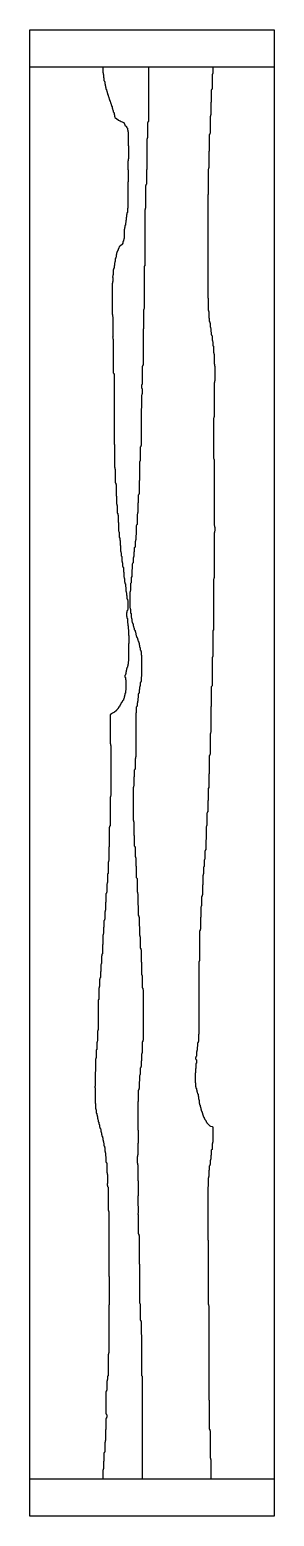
# Model space of a CAD drawing. Header units: millimetres. Extents: x -303 to 303, y -92 to 3592.
import ezdxf

# ---------------------------------------------------------------- set-up
doc = ezdxf.new("R2010")
doc.units = ezdxf.units.MM
doc.header["$XCLIPFRAME"] = 0
for name, color, linetype in [('Curve_Exist', 63, 'Continuous'), ('CuttingCurve_A', 10, 'Continuous'), ('CuttingCurve_B', 30, 'Continuous'), ('Image', 191, 'Continuous'), ('Solution', 191, 'Continuous')]:
    doc.layers.add(name, color=color, linetype=linetype)
picture_1 = doc.add_image_def('image1.jpg', size_in_pixel=(606, 3684))
picture_2 = doc.add_image_def('image2.png', size_in_pixel=(606, 3500))

msp = doc.modelspace()

# ---------------------------------------------------------------- linework, layer by layer
at = {"layer": 'Curve_Exist'}
for points in [[(-121.9999999999995, 3499.789473684211), (-121.9999999999995, 3485.789473684211), (-120.9999999999995, 3484.789473684211), (-120.9999999999995, 3481.789473684211), (-119.9999999999995, 3480.789473684211), (-119.9999999999995, 3473.789473684211), (-118.9999999999995, 3472.789473684211), (-118.9999999999995, 3465.789473684211), (-117.9999999999995, 3464.789473684211), (-117.9999999999995, 3463.789473684211), (-116.9999999999995, 3462.789473684211), (-116.9999999999995, 3457.789473684211), (-115.9999999999995, 3456.789473684211), (-115.9999999999995, 3453.789473684211), (-114.9999999999995, 3452.789473684211), (-114.9999999999995, 3449.789473684211), (-113.9999999999995, 3448.789473684211), (-113.9999999999995, 3444.789473684211), (-112.9999999999995, 3443.789473684211), (-112.9999999999995, 3441.789473684211), (-111.9999999999995, 3440.789473684211), (-111.9999999999995, 3438.789473684211), (-110.9999999999995, 3437.789473684211), (-110.9999999999995, 3435.789473684212), (-109.9999999999996, 3434.789473684211), (-109.9999999999996, 3431.789473684211), (-108.9999999999996, 3430.789473684211), (-108.9999999999996, 3427.789473684211), (-107.9999999999996, 3426.789473684211), (-107.9999999999996, 3425.789473684211), (-106.9999999999996, 3424.789473684211), (-106.9999999999996, 3422.789473684211), (-105.9999999999996, 3421.789473684211), (-105.9999999999996, 3419.789473684211), (-104.9999999999996, 3418.789473684211), (-104.9999999999996, 3416.789473684211), (-103.9999999999996, 3415.789473684211), (-103.9999999999996, 3413.789473684211), (-102.9999999999996, 3412.789473684211), (-102.9999999999996, 3410.789473684211), (-101.9999999999996, 3409.789473684211), (-101.9999999999996, 3408.789473684211), (-100.9999999999996, 3407.789473684211), (-100.9999999999996, 3405.789473684211), (-99.99999999999957, 3404.789473684211), (-99.99999999999957, 3402.789473684211), (-98.99999999999957, 3401.789473684211), (-98.99999999999957, 3397.789473684211), (-97.99999999999957, 3396.789473684211), (-97.99999999999957, 3394.789473684211), (-96.99999999999957, 3393.789473684211), (-96.99999999999957, 3392.789473684211), (-95.99999999999957, 3391.789473684211), (-95.99999999999957, 3388.789473684211), (-94.99999999999957, 3387.789473684211), (-94.99999999999957, 3386.789473684211), (-93.99999999999957, 3385.789473684211), (-93.99999999999957, 3381.789473684211), (-92.99999999999957, 3380.789473684211), (-92.99999999999957, 3376.789473684211), (-91.99999999999957, 3375.789473684211), (-91.99999999999957, 3374.789473684211), (-89.99999999999957, 3372.789473684211), (-87.99999999999957, 3371.789473684212), (-82.99999999999957, 3367.789473684211), (-80.99999999999957, 3366.789473684211), (-78.99999999999957, 3365.789473684211), (-75.99999999999957, 3364.789473684211), (-73.99999999999957, 3363.789473684211), (-70.99999999999957, 3361.789473684211), (-68.99999999999957, 3360.789473684211), (-68.99999999999957, 3359.789473684211), (-67.99999999999957, 3358.789473684211), (-67.99999999999957, 3357.789473684211), (-66.99999999999957, 3356.789473684211), (-66.99999999999957, 3355.789473684211), (-62.99999999999958, 3351.789473684211), (-62.99999999999958, 3350.789473684211), (-61.99999999999958, 3349.789473684211), (-61.99999999999958, 3348.789473684211), (-60.99999999999958, 3347.789473684211), (-60.99999999999958, 3343.789473684211), (-59.99999999999958, 3342.789473684211), (-59.99999999999958, 3339.789473684211), (-58.99999999999958, 3338.789473684211), (-58.99999999999958, 3304.789473684211), (-57.99999999999958, 3303.789473684211), (-57.99999999999958, 3271.789473684211), (-58.99999999999959, 3270.789473684211), (-58.99999999999959, 3266.789473684211), (-59.99999999999959, 3265.789473684211), (-59.99999999999959, 3245.789473684211), (-58.99999999999959, 3244.789473684211), (-58.99999999999959, 3214.789473684211), (-59.9999999999996, 3213.789473684211), (-59.9999999999996, 3149.789473684211), (-60.9999999999996, 3148.789473684211), (-60.9999999999996, 3138.789473684211), (-61.9999999999996, 3137.789473684211), (-61.9999999999996, 3133.789473684211), (-62.9999999999996, 3132.789473684211), (-62.9999999999996, 3127.789473684211), (-63.9999999999996, 3126.789473684211), (-63.9999999999996, 3119.789473684211), (-64.9999999999996, 3118.789473684211), (-64.9999999999996, 3113.789473684211), (-65.9999999999996, 3112.789473684211), (-65.9999999999996, 3107.789473684211), (-66.9999999999996, 3106.789473684211), (-66.9999999999996, 3101.789473684211), (-67.9999999999996, 3100.789473684211), (-67.9999999999996, 3097.789473684211), (-68.9999999999996, 3096.789473684211), (-68.99999999999962, 3074.789473684211), (-69.99999999999962, 3073.789473684211), (-69.99999999999962, 3071.789473684211), (-70.99999999999962, 3070.789473684211), (-70.99999999999962, 3067.789473684211), (-71.99999999999962, 3066.789473684211), (-71.99999999999962, 3062.789473684211), (-73.99999999999962, 3060.789473684211), (-73.99999999999962, 3059.789473684211), (-76.99999999999962, 3056.789473684211), (-80.99999999999962, 3053.789473684211), (-80.99999999999962, 3052.789473684211), (-81.99999999999962, 3051.789473684211), (-81.99999999999962, 3050.789473684211), (-82.99999999999962, 3049.789473684211), (-82.99999999999962, 3048.789473684211), (-83.99999999999962, 3047.789473684211), (-83.99999999999962, 3046.789473684211), (-84.99999999999962, 3045.789473684211), (-84.99999999999962, 3043.789473684211), (-85.99999999999962, 3042.789473684211), (-85.99999999999962, 3041.789473684211), (-86.99999999999962, 3040.789473684211), (-86.99999999999962, 3038.789473684211), (-87.99999999999962, 3037.789473684211), (-87.99999999999962, 3034.789473684211), (-88.99999999999962, 3033.789473684211), (-88.99999999999962, 3028.789473684211), (-89.99999999999962, 3027.789473684211), (-89.99999999999962, 3025.789473684211), (-90.99999999999962, 3024.789473684211), (-90.99999999999962, 3017.789473684211), (-91.99999999999962, 3016.789473684211), (-91.99999999999962, 3014.789473684211), (-92.99999999999962, 3013.789473684211), (-92.99999999999962, 3007.789473684211), (-93.99999999999962, 3006.789473684211), (-93.99999999999962, 3000.789473684211), (-94.99999999999962, 2999.789473684211), (-94.99999999999962, 2997.789473684211), (-95.99999999999962, 2996.789473684211), (-95.99999999999962, 2984.789473684211), (-96.99999999999962, 2983.789473684211), (-96.99999999999962, 2980.789473684211), (-97.99999999999962, 2979.789473684211), (-97.99999999999962, 2978.789473684211), (-96.99999999999962, 2977.789473684211), (-96.99999999999963, 2967.789473684211), (-97.99999999999963, 2966.789473684211), (-97.99999999999963, 2963.789473684211), (-98.99999999999963, 2962.789473684211), (-98.99999999999963, 2886.789473684211), (-97.99999999999963, 2885.789473684211), (-97.99999999999963, 2881.789473684211), (-96.99999999999963, 2880.789473684211), (-96.99999999999964, 2830.789473684211), (-97.99999999999964, 2829.789473684211), (-96.99999999999964, 2828.789473684211), (-96.99999999999964, 2825.789473684211), (-95.99999999999964, 2824.789473684211), (-95.99999999999964, 2741.789473684211), (-94.99999999999966, 2740.789473684211), (-94.99999999999966, 2739.789473684211), (-93.99999999999966, 2738.789473684211), (-93.99999999999967, 2564.789473684211), (-92.99999999999966, 2563.789473684211), (-92.99999999999967, 2507.789473684211), (-91.99999999999969, 2506.789473684211), (-91.99999999999969, 2503.789473684211), (-90.99999999999969, 2502.789473684211), (-90.99999999999969, 2468.789473684211), (-89.99999999999969, 2467.789473684211), (-89.99999999999969, 2465.789473684211), (-88.99999999999967, 2464.789473684211), (-88.99999999999967, 2436.789473684211), (-87.99999999999967, 2435.789473684211), (-87.99999999999967, 2416.789473684211), (-86.99999999999969, 2415.789473684211), (-86.99999999999969, 2413.789473684211), (-85.99999999999969, 2412.789473684211), (-85.99999999999972, 2393.789473684211), (-84.99999999999969, 2392.789473684211), (-84.99999999999969, 2389.789473684211), (-83.9999999999997, 2388.789473684211), (-83.9999999999997, 2371.789473684211), (-82.9999999999997, 2370.789473684211), (-82.9999999999997, 2349.789473684211), (-81.9999999999997, 2348.789473684211), (-81.9999999999997, 2347.789473684211), (-80.99999999999972, 2346.789473684211), (-80.99999999999972, 2333.789473684211), (-79.9999999999997, 2332.789473684211), (-79.9999999999997, 2326.789473684211), (-78.9999999999997, 2325.789473684211), (-78.9999999999997, 2314.789473684211), (-77.9999999999997, 2313.789473684211), (-77.9999999999997, 2299.789473684211), (-76.9999999999997, 2298.789473684211), (-76.9999999999997, 2296.789473684211), (-75.9999999999997, 2295.789473684211), (-75.9999999999997, 2287.789473684211), (-74.9999999999997, 2286.789473684211), (-74.99999999999972, 2274.789473684211), (-73.99999999999972, 2273.789473684211), (-73.99999999999972, 2271.789473684211), (-72.99999999999972, 2270.789473684211), (-72.99999999999972, 2262.789473684211), (-71.99999999999972, 2261.789473684211), (-71.99999999999972, 2259.789473684211), (-70.99999999999972, 2258.789473684211), (-70.99999999999972, 2248.789473684211), (-69.99999999999972, 2247.789473684211), (-69.99999999999972, 2235.789473684211), (-68.99999999999972, 2234.789473684211), (-68.99999999999972, 2232.789473684211), (-67.99999999999972, 2231.789473684211), (-67.99999999999972, 2223.789473684211), (-66.99999999999972, 2222.789473684211), (-66.99999999999972, 2219.789473684211), (-65.99999999999972, 2218.789473684211), (-65.99999999999972, 2211.789473684211), (-64.99999999999972, 2210.789473684211), (-64.99999999999972, 2200.789473684211), (-63.99999999999971, 2199.789473684211), (-63.99999999999971, 2197.789473684211), (-62.99999999999972, 2196.789473684211), (-62.99999999999972, 2190.789473684211), (-61.99999999999972, 2189.789473684211), (-61.99999999999972, 2181.789473684211), (-60.99999999999972, 2180.789473684211), (-60.99999999999972, 2178.789473684211), (-59.99999999999972, 2177.789473684211), (-59.99999999999972, 2154.789473684211), (-60.99999999999972, 2153.789473684211), (-60.99999999999972, 2152.789473684211), (-61.99999999999972, 2151.789473684211), (-61.99999999999972, 2147.789473684211), (-62.99999999999972, 2146.789473684211), (-62.99999999999972, 2138.789473684211), (-61.99999999999972, 2137.789473684211), (-61.99999999999973, 2133.789473684211), (-60.99999999999972, 2132.789473684211), (-60.99999999999972, 2121.789473684211), (-59.99999999999973, 2120.789473684211), (-59.99999999999973, 2115.789473684211), (-58.99999999999973, 2114.789473684211), (-58.99999999999973, 2106.789473684211), (-57.99999999999973, 2105.789473684211), (-57.99999999999973, 2091.789473684211), (-56.99999999999973, 2090.789473684211), (-56.99999999999974, 2070.789473684211), (-57.99999999999974, 2069.789473684211), (-57.99999999999974, 2026.789473684211), (-58.99999999999973, 2025.789473684211), (-58.99999999999974, 2019.789473684211), (-59.99999999999975, 2018.789473684211), (-59.99999999999975, 2015.789473684211), (-60.99999999999974, 2014.789473684211), (-60.99999999999974, 2011.789473684211), (-61.99999999999974, 2010.789473684211), (-61.99999999999974, 2008.789473684211), (-62.99999999999974, 2007.789473684211), (-62.99999999999974, 2004.789473684211), (-63.99999999999974, 2003.789473684211), (-63.99999999999974, 2000.789473684211), (-64.99999999999974, 1999.789473684211), (-64.99999999999974, 1995.789473684211), (-65.99999999999974, 1994.789473684211), (-65.99999999999974, 1992.789473684211), (-66.99999999999974, 1991.78947368421), (-66.99999999999974, 1987.789473684211), (-65.99999999999974, 1986.789473684211), (-65.99999999999974, 1981.789473684211), (-64.99999999999974, 1980.789473684211), (-64.99999999999974, 1954.789473684211), (-65.99999999999974, 1953.789473684211), (-65.99999999999974, 1947.789473684211), (-66.99999999999974, 1946.789473684211), (-66.99999999999974, 1942.789473684211), (-67.99999999999974, 1941.789473684211), (-67.99999999999974, 1939.789473684211), (-68.99999999999974, 1938.789473684211), (-68.99999999999974, 1935.789473684211), (-69.99999999999974, 1934.789473684211), (-69.99999999999974, 1933.789473684211), (-70.99999999999976, 1932.789473684211), (-70.99999999999976, 1930.789473684211), (-72.99999999999974, 1928.789473684211), (-72.99999999999974, 1927.789473684211), (-73.99999999999976, 1926.789473684211), (-73.99999999999976, 1925.789473684211), (-75.99999999999976, 1923.789473684211), (-75.99999999999976, 1922.789473684211), (-76.99999999999976, 1921.789473684211), (-76.99999999999976, 1920.789473684211), (-78.99999999999976, 1918.789473684211), (-78.99999999999976, 1917.789473684211), (-79.99999999999976, 1916.789473684211), (-79.99999999999976, 1915.789473684211), (-81.99999999999976, 1913.789473684211), (-81.99999999999976, 1912.789473684211), (-84.99999999999976, 1909.789473684211), (-84.99999999999976, 1908.789473684211), (-87.99999999999974, 1905.789473684211), (-87.99999999999974, 1904.789473684211), (-88.99999999999974, 1903.789473684211), (-92.99999999999974, 1900.789473684211), (-95.99999999999976, 1898.78947368421), (-97.99999999999974, 1897.789473684211), (-99.99999999999976, 1896.789473684211), (-103.9999999999997, 1893.789473684211), (-103.9999999999997, 1822.789473684211), (-102.9999999999997, 1821.789473684211), (-102.9999999999997, 1818.78947368421), (-101.9999999999997, 1817.789473684211), (-101.9999999999998, 1693.78947368421), (-102.9999999999998, 1692.789473684211), (-102.9999999999998, 1690.789473684211), (-103.9999999999998, 1689.789473684211), (-103.9999999999998, 1618.78947368421), (-104.9999999999998, 1617.789473684211), (-104.9999999999998, 1615.789473684211), (-105.9999999999998, 1614.789473684211), (-105.9999999999998, 1566.789473684211), (-106.9999999999998, 1565.789473684211), (-106.9999999999998, 1532.789473684211), (-107.9999999999998, 1531.78947368421), (-107.9999999999998, 1529.789473684211), (-108.9999999999998, 1528.789473684211), (-108.9999999999998, 1500.789473684211), (-109.9999999999998, 1499.789473684211), (-109.9999999999998, 1478.789473684211), (-110.9999999999998, 1477.789473684211), (-110.9999999999998, 1475.789473684211), (-111.9999999999998, 1474.789473684211), (-111.9999999999998, 1454.789473684211), (-112.9999999999998, 1453.789473684211), (-112.9999999999998, 1451.789473684211), (-113.9999999999998, 1450.789473684211), (-113.9999999999998, 1429.789473684211), (-114.9999999999998, 1428.789473684211), (-114.9999999999998, 1409.789473684211), (-115.9999999999998, 1408.789473684211), (-115.9999999999998, 1406.78947368421), (-116.9999999999998, 1405.789473684211), (-116.9999999999998, 1387.789473684211), (-117.9999999999998, 1386.789473684211), (-117.9999999999998, 1384.789473684211), (-118.9999999999998, 1383.789473684211), (-118.9999999999998, 1367.789473684211), (-119.9999999999998, 1366.789473684211), (-119.9999999999998, 1351.789473684211), (-120.9999999999998, 1350.789473684211), (-120.9999999999998, 1348.789473684211), (-121.9999999999998, 1347.789473684211), (-121.9999999999998, 1324.789473684211), (-122.9999999999998, 1323.789473684211), (-122.9999999999998, 1301.789473684211), (-123.9999999999998, 1300.789473684211), (-123.9999999999998, 1296.789473684211), (-124.9999999999998, 1295.789473684211), (-124.9999999999998, 1277.789473684211), (-125.9999999999998, 1276.789473684211), (-125.9999999999998, 1275.789473684211), (-126.9999999999998, 1274.789473684211), (-126.9999999999998, 1257.789473684211), (-127.9999999999998, 1256.789473684211), (-127.9999999999998, 1242.789473684211), (-128.9999999999998, 1241.789473684211), (-128.9999999999998, 1238.789473684211), (-129.9999999999998, 1237.789473684211), (-129.9999999999998, 1220.789473684211), (-130.9999999999998, 1219.789473684211), (-130.9999999999998, 1217.789473684211), (-131.9999999999998, 1216.789473684211), (-131.9999999999998, 1188.789473684211), (-132.9999999999998, 1187.789473684211), (-132.9999999999998, 1113.789473684211), (-133.9999999999998, 1112.789473684211), (-133.9999999999998, 1110.789473684211), (-134.9999999999998, 1109.789473684211), (-134.9999999999998, 1085.789473684211), (-135.9999999999998, 1084.789473684211), (-135.9999999999998, 1082.789473684211), (-136.9999999999998, 1081.789473684211), (-136.9999999999998, 1064.789473684211), (-137.9999999999998, 1063.789473684211), (-137.9999999999998, 1043.789473684211), (-138.9999999999998, 1042.789473684211), (-138.9999999999998, 1041.789473684211), (-139.9999999999998, 1040.789473684211), (-139.9999999999998, 1009.789473684211), (-140.9999999999998, 1008.789473684211), (-140.9999999999998, 973.7894736842107), (-141.9999999999998, 972.7894736842107), (-141.9999999999998, 970.7894736842107), (-140.9999999999998, 969.7894736842107), (-140.9999999999998, 931.7894736842107), (-139.9999999999998, 930.7894736842107), (-139.9999999999998, 918.7894736842109), (-138.9999999999998, 917.7894736842109), (-138.9999999999998, 915.7894736842107), (-137.9999999999998, 914.7894736842107), (-137.9999999999998, 906.7894736842107), (-136.9999999999998, 905.7894736842107), (-136.9999999999998, 902.7894736842107), (-135.9999999999998, 901.7894736842109), (-135.9999999999998, 899.7894736842109), (-134.9999999999998, 898.7894736842107), (-134.9999999999998, 893.7894736842109), (-133.9999999999998, 892.7894736842109), (-133.9999999999998, 890.7894736842107), (-132.9999999999998, 889.7894736842107), (-132.9999999999998, 885.7894736842109), (-131.9999999999998, 884.7894736842109), (-131.9999999999998, 880.7894736842107), (-130.9999999999998, 879.7894736842107), (-130.9999999999998, 878.7894736842107), (-129.9999999999998, 877.7894736842107), (-129.9999999999998, 872.7894736842107), (-128.9999999999998, 871.7894736842107), (-128.9999999999998, 869.7894736842107), (-127.9999999999998, 868.7894736842109), (-127.9999999999998, 867.7894736842109), (-126.9999999999999, 866.7894736842109), (-126.9999999999999, 861.7894736842107), (-125.9999999999999, 860.7894736842109), (-125.9999999999999, 858.7894736842109), (-124.9999999999999, 857.7894736842109), (-124.9999999999999, 853.7894736842107), (-123.9999999999999, 852.7894736842107), (-123.9999999999999, 849.7894736842109), (-122.9999999999999, 848.7894736842107), (-122.9999999999999, 846.7894736842107), (-121.9999999999999, 845.7894736842107), (-121.9999999999999, 840.7894736842107), (-120.9999999999999, 839.7894736842107), (-120.9999999999999, 837.7894736842107), (-119.9999999999999, 836.7894736842107), (-119.9999999999999, 833.7894736842109), (-118.9999999999999, 832.7894736842107), (-118.9999999999999, 825.7894736842109), (-117.9999999999999, 824.7894736842109), (-117.9999999999999, 822.7894736842107), (-116.9999999999999, 821.7894736842107), (-116.9999999999999, 812.7894736842107), (-115.9999999999999, 811.7894736842107), (-115.9999999999999, 809.7894736842109), (-114.9999999999999, 808.7894736842109), (-114.9999999999999, 800.7894736842109), (-113.9999999999999, 799.7894736842107), (-113.9999999999999, 785.7894736842109), (-112.9999999999999, 784.7894736842107), (-112.9999999999999, 783.7894736842107), (-111.9999999999999, 782.7894736842107), (-111.9999999999999, 759.7894736842107), (-110.9999999999999, 758.7894736842107), (-110.9999999999999, 755.7894736842107), (-109.9999999999999, 754.7894736842107), (-109.9999999999999, 732.7894736842107), (-110.9999999999999, 731.7894736842109), (-110.9999999999999, 728.7894736842107), (-109.9999999999999, 727.7894736842107), (-109.9999999999999, 724.7894736842107), (-108.9999999999999, 723.7894736842107), (-108.9999999999999, 666.7894736842107), (-107.9999999999999, 665.7894736842107), (-107.9999999999999, 663.7894736842107), (-106.9999999999999, 662.7894736842107), (-106.9999999999999, 502.7894736842108), (-105.9999999999999, 501.7894736842108), (-105.9999999999999, 431.7894736842109), (-106.9999999999999, 430.7894736842108), (-106.9999999999999, 312.7894736842109), (-107.9999999999999, 311.7894736842109), (-107.9999999999999, 309.7894736842109), (-108.9999999999999, 308.7894736842109), (-108.9999999999999, 255.7894736842109), (-109.9999999999999, 254.7894736842108), (-109.9999999999999, 246.7894736842108), (-110.9999999999999, 245.7894736842109), (-110.9999999999999, 243.7894736842109), (-111.9999999999999, 242.7894736842109), (-111.9999999999999, 220.7894736842109), (-112.9999999999999, 219.7894736842108), (-112.9999999999999, 217.7894736842109), (-113.9999999999999, 216.7894736842109), (-113.9999999999999, 161.7894736842108), (-112.9999999999999, 160.7894736842108), (-112.9999999999999, 159.7894736842108), (-111.9999999999999, 158.7894736842108), (-111.9999999999999, 153.7894736842108), (-112.9999999999999, 152.7894736842108), (-112.9999999999999, 150.7894736842108), (-113.9999999999999, 149.7894736842108), (-113.9999999999999, 122.7894736842108), (-114.9999999999999, 121.7894736842108), (-114.9999999999999, 95.78947368421086), (-115.9999999999999, 94.78947368421088), (-115.9999999999999, 91.78947368421086), (-116.9999999999999, 90.78947368421086), (-117, 67.78947368421086), (-118, 66.78947368421086), (-118, 65.78947368421086), (-119, 64.78947368421086), (-119, 44.78947368421086), (-120, 43.78947368421086), (-120, 25.78947368421086), (-121, 24.78947368421086), (-121, 22.78947368421086), (-122, 21.78947368421086), (-122, 0.7894736842108614)], [(151.0000000000004, 3499.789473684211), (151.0000000000004, 3483.789473684211), (150.0000000000004, 3482.789473684211), (150.0000000000004, 3481.789473684211), (149.0000000000004, 3480.789473684211), (149.0000000000004, 3445.789473684211), (148.0000000000004, 3444.789473684211), (148.0000000000004, 3443.789473684211), (147.0000000000004, 3442.789473684211), (147.0000000000004, 3412.789473684211), (146.0000000000004, 3411.789473684211), (146.0000000000004, 3380.789473684211), (145.0000000000004, 3379.789473684211), (145.0000000000004, 3377.789473684211), (144.0000000000004, 3376.789473684211), (144.0000000000004, 3335.789473684211), (143.0000000000004, 3334.789473684211), (143.0000000000004, 3332.789473684211), (142.0000000000004, 3331.789473684211), (142.0000000000004, 3290.789473684211), (141.0000000000004, 3289.789473684211), (141.0000000000004, 3249.789473684211), (140.0000000000004, 3248.789473684211), (140.0000000000004, 3246.789473684212), (139.0000000000004, 3245.789473684211), (139.0000000000004, 3183.789473684211), (138.0000000000004, 3182.789473684211), (138.0000000000004, 2927.789473684211), (139.0000000000004, 2926.789473684211), (139.0000000000003, 2896.789473684211), (140.0000000000003, 2895.789473684211), (140.0000000000003, 2894.789473684211), (141.0000000000003, 2893.789473684211), (141.0000000000003, 2877.789473684211), (142.0000000000003, 2876.789473684211), (142.0000000000003, 2868.789473684211), (143.0000000000003, 2867.789473684211), (143.0000000000003, 2865.789473684211), (144.0000000000003, 2864.789473684211), (144.0000000000003, 2855.789473684211), (145.0000000000003, 2854.789473684211), (145.0000000000003, 2852.789473684211), (146.0000000000003, 2851.789473684211), (146.0000000000003, 2843.789473684211), (147.0000000000004, 2842.789473684211), (147.0000000000004, 2835.789473684211), (148.0000000000003, 2834.789473684211), (148.0000000000003, 2833.789473684211), (149.0000000000003, 2832.789473684211), (149.0000000000003, 2822.789473684211), (150.0000000000003, 2821.789473684211), (150.0000000000003, 2819.789473684211), (151.0000000000004, 2818.789473684211), (151.0000000000004, 2808.789473684211), (152.0000000000004, 2807.789473684211), (152.0000000000004, 2791.789473684211), (153.0000000000003, 2790.789473684211), (153.0000000000003, 2788.789473684211), (154.0000000000004, 2787.789473684211), (154.0000000000004, 2763.789473684211), (155.0000000000004, 2762.789473684211), (155.0000000000004, 2758.789473684211), (156.0000000000004, 2757.789473684211), (156.0000000000004, 2721.789473684211), (155.0000000000004, 2720.789473684211), (155.0000000000004, 2717.789473684211), (154.0000000000004, 2716.789473684211), (154.0000000000003, 2632.789473684211), (153.0000000000003, 2631.789473684211), (153.0000000000003, 2629.789473684211), (152.0000000000003, 2628.789473684211), (152.0000000000003, 2529.789473684211), (153.0000000000003, 2528.789473684211), (153.0000000000003, 2527.789473684211), (154.0000000000003, 2526.789473684211), (154.0000000000003, 2363.789473684211), (155.0000000000003, 2362.789473684211), (155.0000000000003, 2359.789473684211), (156.0000000000003, 2358.789473684211), (156.0000000000003, 2349.789473684211), (155.0000000000003, 2348.789473684211), (155.0000000000003, 2345.789473684211), (154.0000000000003, 2344.789473684211), (154.0000000000003, 2233.789473684211), (153.0000000000003, 2232.789473684211), (153.0000000000003, 2230.789473684211), (152.0000000000003, 2229.789473684211), (152.0000000000003, 2103.789473684211), (151.0000000000003, 2102.789473684211), (151.0000000000003, 2038.789473684211), (150.0000000000003, 2037.789473684211), (150.0000000000003, 2036.789473684211), (149.0000000000003, 2035.789473684211), (149.0000000000002, 1965.789473684211), (147.0000000000002, 1963.789473684211), (147.0000000000002, 1914.78947368421), (146.0000000000002, 1913.789473684211), (146.0000000000002, 1850.78947368421), (145.0000000000002, 1849.789473684211), (145.0000000000002, 1847.789473684211), (144.0000000000002, 1846.789473684211), (144.0000000000002, 1796.789473684211), (143.0000000000002, 1795.789473684211), (143.0000000000002, 1793.789473684211), (142.0000000000002, 1792.789473684211), (142.0000000000002, 1747.789473684211), (141.0000000000002, 1746.789473684211), (141.0000000000002, 1713.789473684211), (139.0000000000002, 1711.789473684211), (139.0000000000002, 1681.789473684211), (138.0000000000002, 1680.789473684211), (138.0000000000002, 1653.789473684211), (137.0000000000002, 1652.789473684211), (137.0000000000002, 1650.789473684211), (136.0000000000002, 1649.789473684211), (136.0000000000002, 1619.789473684211), (135.0000000000002, 1618.78947368421), (135.0000000000002, 1617.789473684211), (134.0000000000002, 1616.78947368421), (134.0000000000002, 1584.789473684211), (133.0000000000002, 1583.789473684211), (133.0000000000002, 1559.789473684211), (132.0000000000002, 1558.789473684211), (132.0000000000002, 1556.789473684211), (131.0000000000002, 1555.789473684211), (131.0000000000002, 1536.789473684211), (130.0000000000002, 1535.789473684211), (130.0000000000002, 1534.789473684211), (129.0000000000002, 1533.789473684211), (129.0000000000002, 1517.789473684211), (128.0000000000002, 1516.789473684211), (128.0000000000002, 1499.789473684211), (127.0000000000002, 1498.789473684211), (127.0000000000002, 1496.789473684211), (126.0000000000002, 1495.789473684211), (126.0000000000002, 1472.789473684211), (125.0000000000002, 1471.789473684211), (125.0000000000001, 1447.789473684211), (124.0000000000001, 1446.789473684211), (124.0000000000001, 1444.789473684211), (123.0000000000002, 1443.789473684211), (123.0000000000002, 1420.789473684211), (122.0000000000002, 1419.789473684211), (122.0000000000002, 1418.789473684211), (121.0000000000002, 1417.789473684211), (121.0000000000002, 1392.789473684211), (120.0000000000002, 1391.789473684211), (120.0000000000002, 1362.789473684211), (119.0000000000002, 1361.789473684211), (119.0000000000002, 1359.789473684211), (118.0000000000002, 1358.789473684211), (118.0000000000001, 1284.789473684211), (117.0000000000001, 1283.789473684211), (117.0000000000001, 1282.789473684211), (116.0000000000001, 1281.789473684211), (116.0000000000001, 1102.789473684211), (115.0000000000001, 1101.789473684211), (115.0000000000001, 1084.789473684211), (114.0000000000001, 1083.789473684211), (114.0000000000001, 1081.789473684211), (113.0000000000001, 1080.789473684211), (113.0000000000001, 1071.789473684211), (112.0000000000001, 1070.789473684211), (112.0000000000001, 1062.789473684211), (111.0000000000001, 1061.789473684211), (111.0000000000001, 1059.789473684211), (110.0000000000001, 1058.789473684211), (110.0000000000001, 1047.789473684211), (109.0000000000001, 1046.789473684211), (109.0000000000001, 1044.789473684211), (108.0000000000001, 1043.789473684211), (108.0000000000001, 1041.789473684211), (109.0000000000001, 1040.789473684211), (109.0000000000001, 1039.789473684211), (110.0000000000001, 1038.789473684211), (110.0000000000001, 1030.789473684211), (109.0000000000001, 1029.789473684211), (109.0000000000001, 1017.789473684211), (108.0000000000001, 1016.789473684211), (108.0000000000001, 1006.789473684211), (107.0000000000001, 1005.789473684211), (107.0000000000001, 982.7894736842109), (108.0000000000001, 981.7894736842107), (108.0000000000001, 972.7894736842107), (109.0000000000001, 971.7894736842107), (109.0000000000001, 968.7894736842109), (110.0000000000001, 967.7894736842109), (110.0000000000001, 964.7894736842107), (111.0000000000001, 963.7894736842107), (111.0000000000001, 960.7894736842109), (112.0000000000001, 959.7894736842109), (112.0000000000001, 957.7894736842109), (113.0000000000001, 956.7894736842107), (113.0000000000001, 954.7894736842107), (114.0000000000001, 953.7894736842107), (114.0000000000001, 948.7894736842107), (115.0000000000001, 947.7894736842107), (115.0000000000001, 942.7894736842109), (116.0000000000001, 941.7894736842109), (116.0000000000001, 939.7894736842107), (117.0000000000001, 938.7894736842107), (117.0000000000001, 931.7894736842107), (118.0000000000001, 930.7894736842107), (118.0000000000001, 927.7894736842107), (119.0000000000001, 926.7894736842109), (119.0000000000001, 923.7894736842107), (120.0000000000001, 922.7894736842107), (120.0000000000001, 920.7894736842107), (121.0000000000001, 919.7894736842107), (121.0000000000001, 916.7894736842109), (122.0000000000001, 915.7894736842107), (122.0000000000001, 913.7894736842107), (123.0000000000001, 912.7894736842107), (123.0000000000001, 910.7894736842109), (124.0000000000001, 909.7894736842109), (124.0000000000001, 907.7894736842109), (125.0000000000001, 906.7894736842107), (125.0000000000001, 904.7894736842107), (126.0000000000001, 903.7894736842107), (126.0000000000001, 901.7894736842109), (127.0000000000001, 900.7894736842109), (127.0000000000001, 899.7894736842109), (128.0000000000001, 898.7894736842107), (128.0000000000001, 896.7894736842107), (129.0000000000001, 895.7894736842107), (129.0000000000001, 894.7894736842107), (130.0000000000001, 893.7894736842109), (130.0000000000001, 892.7894736842109), (131.0000000000001, 891.7894736842109), (131.0000000000001, 890.7894736842107), (133.0000000000001, 888.7894736842107), (133.0000000000001, 887.7894736842107), (134.0000000000001, 886.7894736842107), (134.0000000000001, 885.7894736842109), (136.0000000000001, 883.7894736842109), (136.0000000000001, 882.7894736842109), (143.0000000000001, 875.7894736842109), (145.0000000000001, 874.7894736842109), (150.0000000000001, 873.7894736842107), (150.0000000000001, 872.7894736842107), (151.0000000000001, 871.7894736842107), (151.0000000000001, 834.7894736842109), (150.0000000000001, 833.7894736842109), (150.0000000000001, 831.7894736842107), (149.0000000000001, 830.7894736842107), (149.0000000000001, 816.7894736842109), (147.0000000000001, 814.7894736842107), (147.0000000000001, 802.7894736842107), (146.0000000000001, 801.7894736842109), (146.0000000000001, 792.7894736842107), (145.0000000000001, 791.7894736842107), (145.0000000000001, 790.7894736842107), (144.0000000000001, 789.7894736842109), (144.0000000000001, 779.7894736842107), (143.0000000000001, 778.7894736842107), (143.0000000000001, 776.7894736842109), (142.0000000000001, 775.7894736842107), (142.0000000000001, 765.7894736842107), (141.0000000000001, 764.7894736842109), (141.0000000000001, 749.7894736842107), (140.0000000000001, 748.7894736842107), (140.0000000000001, 746.7894736842107), (139.0000000000001, 745.7894736842107), (139.0000000000001, 724.7894736842107), (138.0000000000001, 723.7894736842107), (138, 592.7894736842107), (139.0000000000001, 591.7894736842107), (139.0000000000001, 433.7894736842108), (140.0000000000001, 432.7894736842108), (140.0000000000001, 430.7894736842108), (141.0000000000001, 429.7894736842108), (141, 196.7894736842108), (142, 195.7894736842108), (142, 123.7894736842108), (143, 122.7894736842108), (143, 120.7894736842108), (144, 119.7894736842108), (144, 52.78947368421086), (145, 51.78947368421086), (145, 49.78947368421086), (146, 48.78947368421086), (146, 0.7894736842108614)]]:
    msp.add_lwpolyline(points, dxfattribs=at)
at = {"layer": 'CuttingCurve_A'}
msp.add_lwpolyline([(151.0000000000004, 3499.789473684211), (151.0000000000004, 3483.789473684211), (150.0000000000004, 3482.789473684211), (150.0000000000004, 3481.789473684211), (149.0000000000004, 3480.789473684211), (149.0000000000004, 3445.789473684211), (148.0000000000004, 3444.789473684211), (148.0000000000004, 3443.789473684211), (147.0000000000004, 3442.789473684211), (147.0000000000004, 3412.789473684211), (146.0000000000004, 3411.789473684211), (146.0000000000004, 3380.789473684211), (145.0000000000004, 3379.789473684211), (145.0000000000004, 3377.789473684211), (144.0000000000004, 3376.789473684211), (144.0000000000004, 3335.789473684211), (143.0000000000004, 3334.789473684211), (143.0000000000004, 3332.789473684211), (142.0000000000004, 3331.789473684211), (142.0000000000004, 3290.789473684211), (141.0000000000004, 3289.789473684211), (141.0000000000004, 3249.789473684211), (140.0000000000004, 3248.789473684211), (140.0000000000004, 3246.789473684212), (139.0000000000004, 3245.789473684211), (139.0000000000004, 3183.789473684211), (138.0000000000004, 3182.789473684211), (138.0000000000004, 2927.789473684211), (139.0000000000004, 2926.789473684211), (139.0000000000003, 2896.789473684211), (140.0000000000003, 2895.789473684211), (140.0000000000003, 2894.789473684211), (141.0000000000003, 2893.789473684211), (141.0000000000003, 2877.789473684211), (142.0000000000003, 2876.789473684211), (142.0000000000003, 2868.789473684211), (143.0000000000003, 2867.789473684211), (143.0000000000003, 2865.789473684211), (144.0000000000003, 2864.789473684211), (144.0000000000003, 2855.789473684211), (145.0000000000003, 2854.789473684211), (145.0000000000003, 2852.789473684211), (146.0000000000003, 2851.789473684211), (146.0000000000003, 2843.789473684211), (147.0000000000004, 2842.789473684211), (147.0000000000004, 2835.789473684211), (148.0000000000003, 2834.789473684211), (148.0000000000003, 2833.789473684211), (149.0000000000003, 2832.789473684211), (149.0000000000003, 2822.789473684211), (150.0000000000003, 2821.789473684211), (150.0000000000003, 2819.789473684211), (151.0000000000004, 2818.789473684211), (151.0000000000004, 2808.789473684211), (152.0000000000004, 2807.789473684211), (152.0000000000004, 2791.789473684211), (153.0000000000003, 2790.789473684211), (153.0000000000003, 2788.789473684211), (154.0000000000004, 2787.789473684211), (154.0000000000004, 2763.789473684211), (155.0000000000004, 2762.789473684211), (155.0000000000004, 2758.789473684211), (156.0000000000004, 2757.789473684211), (156.0000000000004, 2721.789473684211), (155.0000000000004, 2720.789473684211), (155.0000000000004, 2717.789473684211), (154.0000000000004, 2716.789473684211), (154.0000000000003, 2632.789473684211), (153.0000000000003, 2631.789473684211), (153.0000000000003, 2629.789473684211), (152.0000000000003, 2628.789473684211), (152.0000000000003, 2529.789473684211), (153.0000000000003, 2528.789473684211), (153.0000000000003, 2527.789473684211), (154.0000000000003, 2526.789473684211), (154.0000000000003, 2363.789473684211), (155.0000000000003, 2362.789473684211), (155.0000000000003, 2359.789473684211), (156.0000000000003, 2358.789473684211), (156.0000000000003, 2349.789473684211), (155.0000000000003, 2348.789473684211), (155.0000000000003, 2345.789473684211), (154.0000000000003, 2344.789473684211), (154.0000000000003, 2233.789473684211), (153.0000000000003, 2232.789473684211), (153.0000000000003, 2230.789473684211), (152.0000000000003, 2229.789473684211), (152.0000000000003, 2103.789473684211), (151.0000000000003, 2102.789473684211), (151.0000000000003, 2038.789473684211), (150.0000000000003, 2037.789473684211), (150.0000000000003, 2036.789473684211), (149.0000000000003, 2035.789473684211), (149.0000000000002, 1965.789473684211), (147.0000000000002, 1963.789473684211), (147.0000000000002, 1914.78947368421), (146.0000000000002, 1913.789473684211), (146.0000000000002, 1850.78947368421), (145.0000000000002, 1849.789473684211), (145.0000000000002, 1847.789473684211), (144.0000000000002, 1846.789473684211), (144.0000000000002, 1796.789473684211), (143.0000000000002, 1795.789473684211), (143.0000000000002, 1793.789473684211), (142.0000000000002, 1792.789473684211), (142.0000000000002, 1747.789473684211), (141.0000000000002, 1746.789473684211), (141.0000000000002, 1713.789473684211), (139.0000000000002, 1711.789473684211), (139.0000000000002, 1681.789473684211), (138.0000000000002, 1680.789473684211), (138.0000000000002, 1653.789473684211), (137.0000000000002, 1652.789473684211), (137.0000000000002, 1650.789473684211), (136.0000000000002, 1649.789473684211), (136.0000000000002, 1619.789473684211), (135.0000000000002, 1618.78947368421), (135.0000000000002, 1617.789473684211), (134.0000000000002, 1616.78947368421), (134.0000000000002, 1584.789473684211), (133.0000000000002, 1583.789473684211), (133.0000000000002, 1559.789473684211), (132.0000000000002, 1558.789473684211), (132.0000000000002, 1556.789473684211), (131.0000000000002, 1555.789473684211), (131.0000000000002, 1536.789473684211), (130.0000000000002, 1535.789473684211), (130.0000000000002, 1534.789473684211), (129.0000000000002, 1533.789473684211), (129.0000000000002, 1517.789473684211), (128.0000000000002, 1516.789473684211), (128.0000000000002, 1499.789473684211), (127.0000000000002, 1498.789473684211), (127.0000000000002, 1496.789473684211), (126.0000000000002, 1495.789473684211), (126.0000000000002, 1472.789473684211), (125.0000000000002, 1471.789473684211), (125.0000000000001, 1447.789473684211), (124.0000000000001, 1446.789473684211), (124.0000000000001, 1444.789473684211), (123.0000000000002, 1443.789473684211), (123.0000000000002, 1420.789473684211), (122.0000000000002, 1419.789473684211), (122.0000000000002, 1418.789473684211), (121.0000000000002, 1417.789473684211), (121.0000000000002, 1392.789473684211), (120.0000000000002, 1391.789473684211), (120.0000000000002, 1362.789473684211), (119.0000000000002, 1361.789473684211), (119.0000000000002, 1359.789473684211), (118.0000000000002, 1358.789473684211), (118.0000000000001, 1284.789473684211), (117.0000000000001, 1283.789473684211), (117.0000000000001, 1282.789473684211), (116.0000000000001, 1281.789473684211), (116.0000000000001, 1102.789473684211), (115.0000000000001, 1101.789473684211), (115.0000000000001, 1084.789473684211), (114.0000000000001, 1083.789473684211), (114.0000000000001, 1081.789473684211), (113.0000000000001, 1080.789473684211), (113.0000000000001, 1071.789473684211), (112.0000000000001, 1070.789473684211), (112.0000000000001, 1062.789473684211), (111.0000000000001, 1061.789473684211), (111.0000000000001, 1059.789473684211), (110.0000000000001, 1058.789473684211), (110.0000000000001, 1047.789473684211), (109.0000000000001, 1046.789473684211), (109.0000000000001, 1044.789473684211), (108.0000000000001, 1043.789473684211), (108.0000000000001, 1041.789473684211), (109.0000000000001, 1040.789473684211), (109.0000000000001, 1039.789473684211), (110.0000000000001, 1038.789473684211), (110.0000000000001, 1030.789473684211), (109.0000000000001, 1029.789473684211), (109.0000000000001, 1017.789473684211), (108.0000000000001, 1016.789473684211), (108.0000000000001, 1006.789473684211), (107.0000000000001, 1005.789473684211), (107.0000000000001, 982.7894736842109), (108.0000000000001, 981.7894736842107), (108.0000000000001, 972.7894736842107), (109.0000000000001, 971.7894736842107), (109.0000000000001, 968.7894736842109), (110.0000000000001, 967.7894736842109), (110.0000000000001, 964.7894736842107), (111.0000000000001, 963.7894736842107), (111.0000000000001, 960.7894736842109), (112.0000000000001, 959.7894736842109), (112.0000000000001, 957.7894736842109), (113.0000000000001, 956.7894736842107), (113.0000000000001, 954.7894736842107), (114.0000000000001, 953.7894736842107), (114.0000000000001, 948.7894736842107), (115.0000000000001, 947.7894736842107), (115.0000000000001, 942.7894736842109), (116.0000000000001, 941.7894736842109), (116.0000000000001, 939.7894736842107), (117.0000000000001, 938.7894736842107), (117.0000000000001, 931.7894736842107), (118.0000000000001, 930.7894736842107), (118.0000000000001, 927.7894736842107), (119.0000000000001, 926.7894736842109), (119.0000000000001, 923.7894736842107), (120.0000000000001, 922.7894736842107), (120.0000000000001, 920.7894736842107), (121.0000000000001, 919.7894736842107), (121.0000000000001, 916.7894736842109), (122.0000000000001, 915.7894736842107), (122.0000000000001, 913.7894736842107), (123.0000000000001, 912.7894736842107), (123.0000000000001, 910.7894736842109), (124.0000000000001, 909.7894736842109), (124.0000000000001, 907.7894736842109), (125.0000000000001, 906.7894736842107), (125.0000000000001, 904.7894736842107), (126.0000000000001, 903.7894736842107), (126.0000000000001, 901.7894736842109), (127.0000000000001, 900.7894736842109), (127.0000000000001, 899.7894736842109), (128.0000000000001, 898.7894736842107), (128.0000000000001, 896.7894736842107), (129.0000000000001, 895.7894736842107), (129.0000000000001, 894.7894736842107), (130.0000000000001, 893.7894736842109), (130.0000000000001, 892.7894736842109), (131.0000000000001, 891.7894736842109), (131.0000000000001, 890.7894736842107), (133.0000000000001, 888.7894736842107), (133.0000000000001, 887.7894736842107), (134.0000000000001, 886.7894736842107), (134.0000000000001, 885.7894736842109), (136.0000000000001, 883.7894736842109), (136.0000000000001, 882.7894736842109), (143.0000000000001, 875.7894736842109), (145.0000000000001, 874.7894736842109), (150.0000000000001, 873.7894736842107), (150.0000000000001, 872.7894736842107), (151.0000000000001, 871.7894736842107), (151.0000000000001, 834.7894736842109), (150.0000000000001, 833.7894736842109), (150.0000000000001, 831.7894736842107), (149.0000000000001, 830.7894736842107), (149.0000000000001, 816.7894736842109), (147.0000000000001, 814.7894736842107), (147.0000000000001, 802.7894736842107), (146.0000000000001, 801.7894736842109), (146.0000000000001, 792.7894736842107), (145.0000000000001, 791.7894736842107), (145.0000000000001, 790.7894736842107), (144.0000000000001, 789.7894736842109), (144.0000000000001, 779.7894736842107), (143.0000000000001, 778.7894736842107), (143.0000000000001, 776.7894736842109), (142.0000000000001, 775.7894736842107), (142.0000000000001, 765.7894736842107), (141.0000000000001, 764.7894736842109), (141.0000000000001, 749.7894736842107), (140.0000000000001, 748.7894736842107), (140.0000000000001, 746.7894736842107), (139.0000000000001, 745.7894736842107), (139.0000000000001, 724.7894736842107), (138.0000000000001, 723.7894736842107), (138, 592.7894736842107), (139.0000000000001, 591.7894736842107), (139.0000000000001, 433.7894736842108), (140.0000000000001, 432.7894736842108), (140.0000000000001, 430.7894736842108), (141.0000000000001, 429.7894736842108), (141, 196.7894736842108), (142, 195.7894736842108), (142, 123.7894736842108), (143, 122.7894736842108), (143, 120.7894736842108), (144, 119.7894736842108), (144, 52.78947368421086), (145, 51.78947368421086), (145, 49.78947368421086), (146, 48.78947368421086), (146, 0.7894736842108614)], dxfattribs=at)
at = {"layer": 'CuttingCurve_B'}
msp.add_lwpolyline([(-8.999999999999558, 3499.789473684211), (-8.999999999999574, 3364.789473684211), (-9.999999999999574, 3363.789473684211), (-9.999999999999575, 3361.789473684211), (-10.99999999999957, 3360.789473684211), (-10.99999999999958, 3323.789473684211), (-11.99999999999958, 3322.789473684211), (-11.99999999999958, 3321.789473684211), (-12.99999999999958, 3320.789473684211), (-12.99999999999959, 3245.789473684211), (-13.99999999999959, 3244.789473684211), (-13.99999999999959, 3208.789473684211), (-14.99999999999959, 3207.789473684211), (-14.99999999999959, 3205.789473684211), (-15.99999999999959, 3204.789473684211), (-15.9999999999996, 3149.789473684211), (-16.9999999999996, 3148.789473684211), (-16.9999999999996, 3146.789473684211), (-17.9999999999996, 3145.789473684211), (-17.99999999999962, 3006.789473684211), (-18.99999999999962, 3005.789473684211), (-18.99999999999963, 2900.789473684211), (-19.99999999999963, 2899.789473684211), (-19.99999999999963, 2898.789473684211), (-20.99999999999964, 2897.789473684211), (-20.99999999999964, 2850.789473684211), (-21.99999999999964, 2849.789473684211), (-21.99999999999965, 2761.789473684211), (-22.99999999999965, 2760.789473684211), (-22.99999999999965, 2758.789473684211), (-23.99999999999965, 2757.789473684211), (-23.99999999999966, 2713.789473684211), (-24.99999999999966, 2712.789473684211), (-24.99999999999966, 2711.789473684211), (-25.99999999999966, 2710.789473684211), (-25.99999999999966, 2704.789473684211), (-24.99999999999966, 2703.789473684211), (-24.99999999999966, 2702.789473684211), (-23.99999999999966, 2701.789473684211), (-23.99999999999966, 2689.789473684211), (-24.99999999999966, 2688.789473684211), (-24.99999999999966, 2686.789473684211), (-25.99999999999966, 2685.789473684211), (-25.99999999999966, 2653.789473684211), (-26.99999999999966, 2652.789473684211), (-26.99999999999967, 2561.789473684211), (-27.99999999999967, 2560.789473684211), (-27.99999999999967, 2558.789473684211), (-28.99999999999968, 2557.789473684211), (-28.99999999999968, 2523.789473684211), (-29.99999999999968, 2522.789473684211), (-29.99999999999968, 2521.789473684211), (-30.99999999999968, 2520.789473684211), (-30.99999999999969, 2474.789473684211), (-31.99999999999969, 2473.789473684211), (-31.99999999999969, 2441.789473684211), (-32.99999999999969, 2440.789473684211), (-32.99999999999969, 2439.789473684211), (-33.99999999999969, 2438.789473684211), (-33.9999999999997, 2419.789473684211), (-34.9999999999997, 2418.789473684211), (-34.9999999999997, 2395.789473684211), (-35.99999999999969, 2394.789473684211), (-35.99999999999969, 2391.789473684211), (-36.99999999999969, 2390.789473684211), (-36.9999999999997, 2365.789473684211), (-37.9999999999997, 2364.789473684211), (-37.9999999999997, 2363.789473684211), (-38.9999999999997, 2362.789473684211), (-38.9999999999997, 2339.789473684211), (-39.9999999999997, 2338.789473684211), (-39.9999999999997, 2327.789473684211), (-40.9999999999997, 2326.789473684211), (-40.9999999999997, 2324.789473684211), (-41.99999999999969, 2323.789473684211), (-41.9999999999997, 2309.789473684211), (-43.99999999999971, 2307.789473684211), (-43.99999999999971, 2297.789473684211), (-44.9999999999997, 2296.789473684211), (-44.9999999999997, 2286.789473684211), (-45.99999999999971, 2285.789473684211), (-45.99999999999971, 2283.789473684211), (-46.9999999999997, 2282.789473684211), (-46.9999999999997, 2270.789473684211), (-47.99999999999971, 2269.789473684211), (-47.99999999999971, 2268.789473684211), (-48.99999999999971, 2267.789473684211), (-48.99999999999971, 2254.789473684211), (-49.99999999999971, 2253.789473684211), (-49.99999999999971, 2236.789473684211), (-51.99999999999971, 2234.789473684211), (-51.99999999999971, 2220.789473684211), (-52.99999999999972, 2219.789473684211), (-52.99999999999972, 2201.789473684211), (-53.99999999999971, 2200.789473684211), (-53.99999999999971, 2198.789473684211), (-54.99999999999971, 2197.789473684211), (-54.99999999999972, 2159.789473684211), (-53.99999999999972, 2158.789473684211), (-53.99999999999972, 2156.789473684211), (-52.99999999999972, 2155.789473684211), (-52.99999999999972, 2145.789473684211), (-51.99999999999972, 2144.789473684211), (-51.99999999999973, 2135.789473684211), (-50.99999999999972, 2134.789473684211), (-50.99999999999972, 2132.789473684211), (-49.99999999999973, 2131.789473684211), (-49.99999999999973, 2125.789473684211), (-48.99999999999973, 2124.789473684211), (-48.99999999999973, 2122.789473684211), (-47.99999999999973, 2121.789473684211), (-47.99999999999973, 2120.789473684211), (-46.99999999999973, 2119.789473684211), (-46.99999999999973, 2114.789473684211), (-45.99999999999972, 2113.789473684211), (-45.99999999999972, 2111.789473684211), (-44.99999999999973, 2110.789473684211), (-44.99999999999973, 2109.789473684211), (-43.99999999999972, 2108.789473684211), (-43.99999999999972, 2105.789473684211), (-42.99999999999973, 2104.789473684211), (-42.99999999999973, 2103.789473684211), (-41.99999999999973, 2102.789473684211), (-41.99999999999973, 2100.789473684211), (-40.99999999999972, 2099.789473684211), (-40.99999999999972, 2097.789473684211), (-39.99999999999973, 2096.789473684211), (-39.99999999999973, 2092.789473684211), (-38.99999999999973, 2091.789473684211), (-38.99999999999973, 2089.789473684211), (-37.99999999999973, 2088.789473684211), (-37.99999999999973, 2086.789473684211), (-36.99999999999973, 2085.789473684211), (-36.99999999999973, 2084.789473684211), (-35.99999999999973, 2083.789473684211), (-35.99999999999973, 2081.789473684211), (-34.99999999999973, 2080.789473684211), (-34.99999999999973, 2078.789473684211), (-33.99999999999974, 2077.789473684211), (-33.99999999999974, 2075.789473684211), (-32.99999999999974, 2074.789473684211), (-32.99999999999974, 2072.789473684211), (-31.99999999999974, 2071.789473684211), (-31.99999999999974, 2067.789473684211), (-30.99999999999973, 2066.789473684211), (-30.99999999999974, 2062.789473684211), (-29.99999999999974, 2061.789473684211), (-29.99999999999974, 2060.789473684211), (-28.99999999999974, 2059.789473684211), (-28.99999999999974, 2054.789473684211), (-27.99999999999974, 2053.789473684211), (-27.99999999999974, 2051.789473684211), (-26.99999999999974, 2050.789473684211), (-26.99999999999974, 2042.789473684211), (-25.99999999999974, 2041.789473684211), (-25.99999999999975, 1988.789473684211), (-26.99999999999974, 1987.789473684211), (-26.99999999999974, 1976.789473684211), (-27.99999999999975, 1975.78947368421), (-27.99999999999975, 1974.789473684211), (-28.99999999999975, 1973.789473684211), (-28.99999999999975, 1965.789473684211), (-29.99999999999975, 1964.789473684211), (-29.99999999999975, 1963.789473684211), (-30.99999999999975, 1962.789473684211), (-30.99999999999975, 1956.789473684211), (-31.99999999999975, 1955.789473684211), (-31.99999999999975, 1948.789473684211), (-32.99999999999975, 1947.789473684211), (-32.99999999999975, 1946.789473684211), (-33.99999999999975, 1945.789473684211), (-33.99999999999975, 1935.789473684211), (-34.99999999999975, 1934.789473684211), (-34.99999999999975, 1927.789473684211), (-35.99999999999975, 1926.789473684211), (-35.99999999999975, 1923.789473684211), (-36.99999999999975, 1922.789473684211), (-36.99999999999975, 1915.789473684211), (-37.99999999999975, 1914.78947368421), (-37.99999999999975, 1913.789473684211), (-38.99999999999975, 1912.789473684211), (-38.99999999999976, 1898.78947368421), (-39.99999999999976, 1897.789473684211), (-39.99999999999977, 1789.78947368421), (-40.99999999999976, 1788.789473684211), (-40.99999999999977, 1785.789473684211), (-41.99999999999977, 1784.789473684211), (-41.99999999999977, 1759.789473684211), (-42.99999999999977, 1758.789473684211), (-42.99999999999977, 1757.78947368421), (-43.99999999999977, 1756.789473684211), (-43.99999999999977, 1740.789473684211), (-44.99999999999977, 1739.789473684211), (-44.99999999999977, 1717.789473684211), (-45.99999999999978, 1716.789473684211), (-45.99999999999978, 1714.789473684211), (-46.99999999999977, 1713.789473684211), (-46.99999999999978, 1632.78947368421), (-45.99999999999979, 1631.789473684211), (-45.99999999999979, 1629.789473684211), (-44.99999999999978, 1628.789473684211), (-44.99999999999979, 1595.789473684211), (-43.99999999999979, 1594.789473684211), (-43.99999999999979, 1569.789473684211), (-42.99999999999979, 1568.789473684211), (-42.99999999999979, 1567.789473684211), (-41.99999999999979, 1566.789473684211), (-41.9999999999998, 1542.789473684211), (-40.9999999999998, 1541.789473684211), (-40.9999999999998, 1540.789473684211), (-39.9999999999998, 1539.78947368421), (-39.9999999999998, 1519.789473684211), (-38.9999999999998, 1518.789473684211), (-38.99999999999981, 1490.789473684211), (-36.99999999999981, 1488.789473684211), (-36.99999999999981, 1455.789473684211), (-35.99999999999981, 1454.789473684211), (-35.99999999999981, 1451.789473684211), (-34.99999999999981, 1450.789473684211), (-34.99999999999982, 1422.789473684211), (-33.99999999999982, 1421.789473684211), (-33.99999999999982, 1396.789473684211), (-32.99999999999982, 1395.789473684211), (-32.99999999999982, 1393.789473684211), (-31.99999999999981, 1392.789473684211), (-31.99999999999982, 1370.789473684211), (-30.99999999999982, 1369.789473684211), (-30.99999999999982, 1347.789473684211), (-29.99999999999982, 1346.789473684211), (-29.99999999999982, 1344.789473684211), (-28.99999999999982, 1343.789473684211), (-28.99999999999982, 1315.789473684211), (-27.99999999999983, 1314.789473684211), (-27.99999999999983, 1312.789473684211), (-26.99999999999983, 1311.789473684211), (-26.99999999999983, 1281.789473684211), (-25.99999999999983, 1280.789473684211), (-25.99999999999984, 1250.789473684211), (-24.99999999999984, 1249.789473684211), (-24.99999999999984, 1248.789473684211), (-23.99999999999984, 1247.789473684211), (-23.99999999999984, 1217.789473684211), (-22.99999999999984, 1216.789473684211), (-22.99999999999984, 1213.789473684211), (-21.99999999999984, 1212.789473684211), (-21.99999999999985, 1087.789473684211), (-22.99999999999986, 1086.789473684211), (-22.99999999999986, 1084.789473684211), (-23.99999999999986, 1083.789473684211), (-23.99999999999986, 1056.789473684211), (-24.99999999999986, 1055.789473684211), (-24.99999999999986, 1053.789473684211), (-25.99999999999986, 1052.789473684211), (-25.99999999999986, 1036.789473684211), (-26.99999999999986, 1035.789473684211), (-26.99999999999986, 1022.789473684211), (-27.99999999999986, 1021.789473684211), (-27.99999999999986, 1019.789473684211), (-28.99999999999987, 1018.789473684211), (-28.99999999999987, 1002.789473684211), (-29.99999999999987, 1001.789473684211), (-29.99999999999987, 1000.789473684211), (-30.99999999999987, 999.7894736842109), (-30.99999999999987, 985.7894736842109), (-31.99999999999987, 984.7894736842109), (-31.99999999999987, 967.7894736842109), (-32.99999999999987, 966.7894736842109), (-32.99999999999987, 964.7894736842107), (-33.99999999999987, 963.7894736842107), (-33.99999999999987, 935.7894736842109), (-34.99999999999988, 934.7894736842109), (-34.99999999999988, 865.7894736842107), (-33.99999999999988, 864.7894736842107), (-33.99999999999989, 832.7894736842107), (-34.99999999999989, 831.7894736842107), (-34.99999999999989, 803.7894736842107), (-35.99999999999989, 802.7894736842107), (-35.99999999999989, 799.7894736842107), (-36.99999999999989, 798.7894736842107), (-36.99999999999989, 783.7894736842107), (-35.99999999999989, 782.7894736842107), (-35.99999999999989, 779.7894736842107), (-34.99999999999989, 778.7894736842107), (-34.9999999999999, 739.7894736842109), (-33.9999999999999, 738.7894736842107), (-33.9999999999999, 701.7894736842109), (-34.9999999999999, 700.7894736842107), (-34.99999999999991, 677.7894736842107), (-33.99999999999991, 676.7894736842109), (-33.99999999999991, 658.7894736842107), (-34.99999999999991, 657.7894736842107), (-34.99999999999991, 656.7894736842109), (-33.99999999999991, 655.7894736842107), (-33.99999999999991, 607.7894736842107), (-32.99999999999992, 606.7894736842109), (-32.99999999999992, 604.7894736842107), (-31.99999999999992, 603.7894736842107), (-31.99999999999992, 533.7894736842107), (-30.99999999999992, 532.7894736842107), (-30.99999999999994, 436.7894736842108), (-29.99999999999994, 435.7894736842109), (-29.99999999999994, 434.7894736842108), (-28.99999999999994, 433.7894736842108), (-28.99999999999994, 393.7894736842109), (-27.99999999999994, 392.7894736842109), (-27.99999999999994, 391.7894736842109), (-26.99999999999994, 390.7894736842109), (-26.99999999999994, 358.7894736842109), (-25.99999999999994, 357.7894736842109), (-25.99999999999996, 256.7894736842109), (-23.99999999999996, 254.7894736842108), (-23.99999999999999, 0.7894736842108614)], dxfattribs=at)

# ---------------------------------------------------------------- pictures from other files: only their frames are drawn
at = {"layer": 'Image'}
image = msp.add_image(picture_1, insert=(-303, -92.10526315789473), size_in_units=(606, 3684), dxfattribs=at)
image.set_boundary_path([(-0.5, -0.5), (605.4999999999999, 3683.5)])
image.dxf.clipping = 0
image.dxf.flags = 3
at = {"layer": 'Solution'}
image = msp.add_image(picture_2, insert=(303.0000000000005, 3499.789473684211), size_in_units=(606, 3500), rotation=180, dxfattribs=at)
image.set_boundary_path([(-0.5, -0.5), (605.4999999999999, 3499.5)])
image.dxf.clipping = 0
image.dxf.flags = 3

doc.saveas('drawing.dxf')
